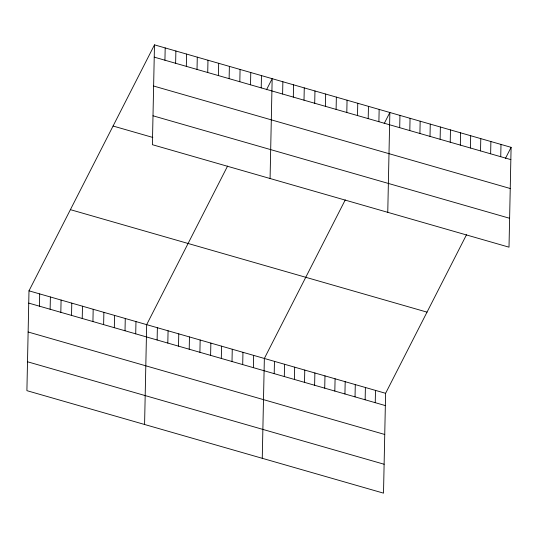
<?xml version="1.0" encoding="UTF-8"?>
<svg xmlns="http://www.w3.org/2000/svg" width="538" height="538" viewBox="0 0 538 538"><rect width="100%" height="100%" fill="white"/><g stroke="black" fill="none" stroke-linecap="round" stroke-linejoin="round"><path stroke-width="0.81" d="M154.487 44.856L152.395 144.695L509.009 247.171L511.1 147.338L154.487 44.856L28.991 290.829L26.9 390.662L383.513 493.144L385.605 393.305L466.513 234.729M39.435 306.176L39.691 293.903M50.128 309.256L50.39 296.976M60.828 312.329L61.083 300.049M71.527 315.402L71.783 303.123M82.227 318.476L82.482 306.196M92.926 321.549L93.182 309.269M103.626 324.622L103.881 312.349M114.318 327.696L114.581 315.423M125.018 330.776L125.273 318.496M135.717 333.849L135.973 321.569M144.581 424.482L146.672 324.643L227.581 166.067M157.116 339.996L157.372 327.716M164.931 60.209L165.186 47.936M167.816 343.069L168.071 330.796M175.63 63.282L175.886 51.009M178.508 346.142L178.771 333.869M186.323 66.362L186.585 54.082M189.208 349.223L189.463 336.943M197.022 69.436L197.285 57.156M199.907 352.296L200.163 340.016M207.722 72.509L207.977 60.229M210.607 355.369L210.862 343.089M218.421 75.582L218.677 63.302M221.306 358.442L221.562 346.163M229.121 78.656L229.376 66.382M232.006 361.516L232.261 349.236M239.82 81.729L240.076 69.456M242.699 364.589L242.961 352.316M250.513 84.802L250.775 72.529M253.398 367.662L253.654 355.389M261.212 87.882L261.475 75.602M262.262 458.295L264.353 358.463L345.261 199.887M270.076 178.515L272.167 78.676L266.525 89.745M274.205 373.641L274.461 361.368M282.611 94.029L282.867 81.749M284.306 376.546L284.562 364.266M293.311 97.102L293.566 84.822M294.407 379.451L294.669 367.172M304.01 100.176L304.266 87.902M304.515 382.357L304.77 370.077M314.703 103.249L314.965 90.976M314.616 385.255L314.878 372.982M325.403 106.329L325.665 94.049M324.723 388.16L324.979 375.88M336.102 109.402L336.358 97.122M334.824 391.065L335.087 378.786M346.802 112.476L347.057 100.196M344.932 393.971L345.188 381.691M357.501 115.549L357.757 103.269M355.033 396.869L355.288 384.596M368.2 118.622L368.456 106.349M365.141 399.774L365.396 387.501M378.893 121.696L379.155 109.422M375.242 402.68L375.497 390.4M387.764 212.328L389.855 112.496L384.206 123.565M399.7 127.674L399.956 115.401M409.801 130.579L410.057 118.299M419.909 133.485L420.165 121.205M430.01 136.383L430.265 124.11M440.118 139.288L440.373 127.015M450.219 142.193L450.474 129.914M460.32 145.099L460.582 132.819M470.427 148.004L470.683 135.724M480.528 150.902L480.79 138.629M490.636 153.807L490.891 141.528M500.737 156.713L500.999 144.433M505.451 158.407L511.1 147.338M154.231 57.136L510.844 159.618M153.626 86.033L510.239 188.508M153 115.798L509.614 218.28M113.074 126.026L152.812 137.446M70.404 209.659L427.017 312.134M28.991 290.829L385.605 393.305M28.736 303.102L385.349 405.585M28.131 332L384.744 434.475M27.505 361.771L384.119 464.247"/></g></svg>
